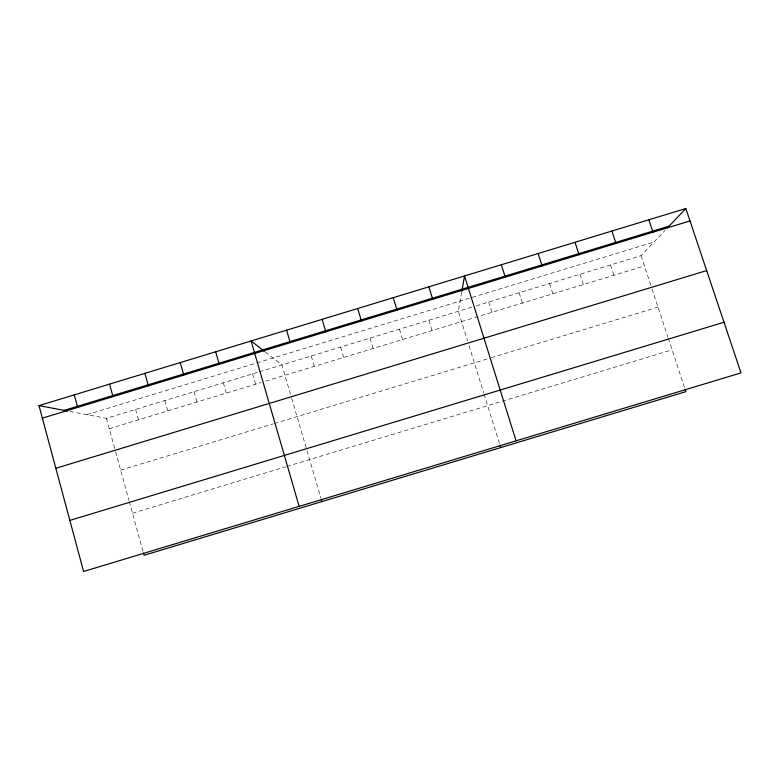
<?xml version="1.0" encoding="UTF-8"?>
<svg xmlns="http://www.w3.org/2000/svg" width="780" height="780" viewBox="0 0 780 780"><rect width="100%" height="100%" fill="white"/><g stroke="black" fill="none" stroke-linecap="round" stroke-linejoin="round"><path stroke-width="0.58" stroke-dasharray="3.9 2.92" d="M461.682 292.217L458.328 311.259L467.6 341.065M476.336 305.789L641.053 255.674L665.203 230.246M86.892 414.658L255.733 363.265M256.883 362.915L654.001 242.044M70.024 411.469L106.402 418.334L258.238 372.138M259.369 371.797L471.841 307.154M109.258 428.707L261.241 382.493M265.756 381.118L644.446 265.97M120.646 470.155L273.253 423.852M274.385 423.511L490.201 358.03M491.332 357.689L658.018 307.115M132.483 513.201L285.724 466.81M286.865 466.459L672.106 349.84M265.298 352.014L281.921 364.933L291.33 397.108M641.053 255.674L651.602 287.683M651.983 288.824L667.914 337.135M668.294 338.286L684.772 388.245M610.525 264.956L613.889 275.262M580.037 274.238L583.372 284.544M549.568 283.51L552.874 293.816M519.129 292.763L522.405 303.079M488.719 302.016L491.956 312.331M469.024 345.647L483.717 392.935M484.078 394.095L499.649 444.181M428.863 320.229L432.042 330.554M399.428 329.189L402.577 339.514M370.012 338.13L373.132 348.465M340.626 347.071L343.707 357.415M311.259 356.011L314.311 366.346M291.671 398.258L320.892 498.079M252.603 373.854L255.606 384.209M223.314 382.765L226.278 393.12M194.044 391.667L196.989 402.031M164.814 400.559L167.72 410.923M135.593 409.451L138.479 419.815M106.402 418.334L115.274 450.577M115.586 451.727L128.963 500.399M129.285 501.559L143.091 551.792"/><path stroke-width="1.17" d="M461.867 291.194L464.539 275.954L516.067 440.837M667.543 227.78L685.844 208.514L741 372.889L83.596 571.486L39 405.629L685.844 208.514M64.155 410.368L669.103 226.141M42.373 418.148L690.008 220.935M55.848 468.273L706.67 270.592M69.859 520.396L724.006 322.257M39 405.629L67.675 411.031M264.401 351.322L251.111 340.987L299.149 506.366M648.862 219.784L652.977 232.206M685.152 389.376L685.893 391.638L144.056 555.301L143.413 552.962M611.92 231.046L615.986 243.467M575.016 242.287L579.043 254.719M538.151 253.519L542.129 265.96M501.325 264.742L505.264 277.192M500 445.312L500.711 447.574M428.873 286.816L432.724 299.276M393.247 297.677L397.049 310.138M357.659 308.519L361.423 320.99M322.111 319.351L325.825 331.831M286.591 330.174L290.257 342.664M321.233 499.249L321.916 501.579M215.67 351.79L219.248 364.289M180.258 362.583L183.797 375.082M144.895 373.357L148.385 385.866M109.561 384.121L113.012 396.64M74.256 394.885L77.668 407.404"/></g></svg>
